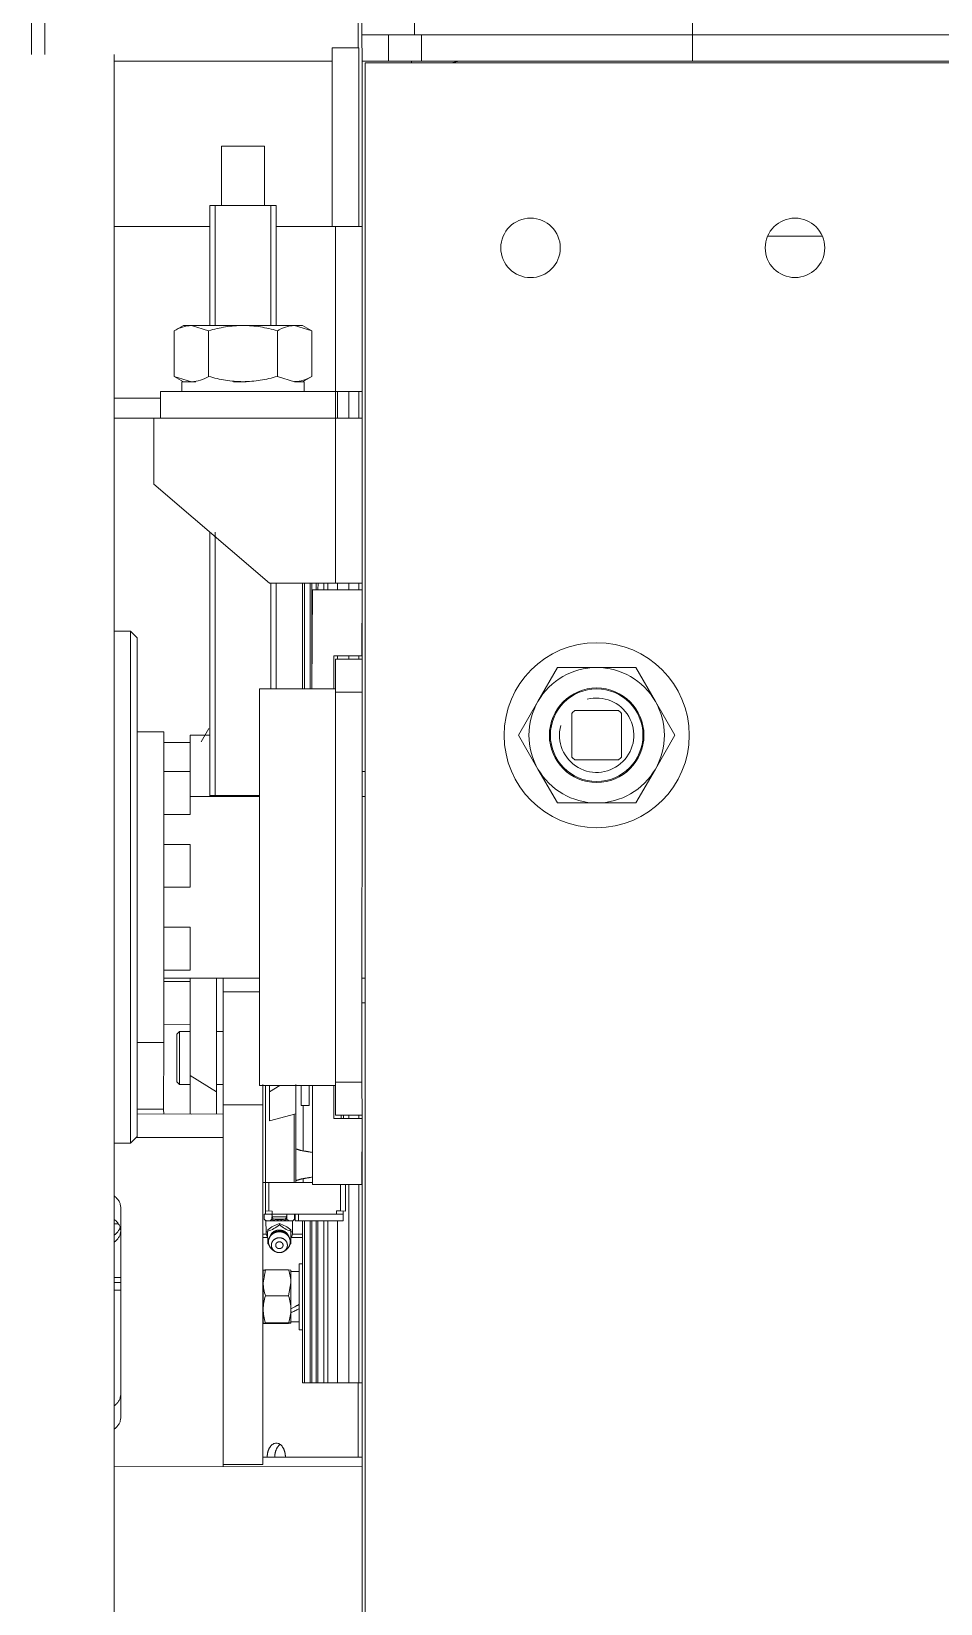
# Model space of a CAD drawing. Header units: millimetres. Extents: x 2179 to 48742, y 3478 to 161002.
# Drawn here: x 34656.5 to 34931.6, y 141661.6 to 142137.4 of the extents above; entities that cross this region are included whole.
import ezdxf

# ---------------------------------------------------------------- set-up
doc = ezdxf.new("R2010")
doc.units = ezdxf.units.MM
doc.layers.add('0-1', color=7, linetype='Continuous', lineweight=9)
doc.layers.add('Šrafy-1', color=7, linetype='Continuous', lineweight=9)
doc.layers.add('2966-1_navrh dispozice stroju-HK_02_dwg-1', color=7, linetype='Continuous', lineweight=9, true_color=0x919191)

# ---------------------------------------------------------------- blocks, each defined once
blk = doc.blocks.new('2966-1_navrh dispozice stroju-HK_02_dwg-876232-1NP _ stroje')
at = {"layer": '0-1'}
for p, q in [((-60177.65, 57787.87), (-60186.2, 57773.65)), ((-60298.89, 57696.82), (-60351.17, 57728.25)), ((-60292.42, 57715.34), (-60285.57, 57711.21)), ((-60290.72, 57702.64), (-60297.58, 57706.77)), ((-60294.84, 57695.79), (-60139.71, 57602.54)), ((-60251.99, 57670.03), (-60256.11, 57663.17)), ((-60086.44, 57661.07), (-60093.25, 57649.73)), ((-60073.89, 57654.56), (-60085.22, 57661.38)), ((-60271.56, 57649.67), (-60240.46, 57630.97)), ((-60080.4, 57642.01), (-60073.58, 57653.35)), ((-60092.95, 57648.52), (-60081.61, 57641.7)), ((-60335.19, 57632.54), (-59903.23, 57372.88)), ((-60280.28, 57635.15), (-60249.18, 57616.46)), ((-60290.63, 57605.75), (-60275.69, 57630.6)), ((-60229.76, 57615.78), (-60231.73, 57612.5)), ((-60159.94, 57613.53), (-60158.22, 57612.5)), ((-60163.26, 57608), (-60161.55, 57606.97)), ((-60161.48, 57610.96), (-60159.77, 57609.93)), ((-60166.55, 57602.53), (-60164.83, 57601.5)), ((-60166.28, 57602.98), (-60164.57, 57601.94)), ((-60165.4, 57604.45), (-60163.68, 57603.42)), ((-60164.77, 57605.49), (-60163.06, 57604.46)), ((-60141.08, 57602.2), (-60140.23, 57601.68)), ((-60242.34, 57597.97), (-60239.52, 57599.53)), ((-60168.7, 57598.96), (-60141.27, 57582.47)), ((-60168.38, 57599.48), (-60140.96, 57582.99)), ((-60167.5, 57600.94), (-60140.08, 57584.46)), ((-60142.63, 57599.62), (-60141.77, 57599.11)), ((-60144.41, 57596.67), (-60143.55, 57596.15)), ((-60246.06, 57578.96), (-60238.85, 57590.96)), ((-60173.61, 57590.79), (-60146.18, 57574.3)), ((-60145.39, 57575.62), (-60172.82, 57592.1)), ((-60136.12, 57591.04), (-60136.38, 57590.62)), ((-60034.13, 57529.74), (-60135.26, 57590.53)), ((-60240.92, 57575.87), (-60234.73, 57586.15)), ((-60195.56, 57584.22), (-60127.29, 57543.19)), ((-60110.57, 57585.02), (-60110.05, 57585.88)), ((-60143.4, 57547.96), (-60145.61, 57551.96)), ((-60050.57, 57548.96), (-60050.06, 57549.81)), ((-60137.39, 57540.47), (-60141.51, 57533.61)), ((-60128.08, 57541.88), (-60127.69, 57541.97)), ((-60033.53, 57528.79), (-60033.27, 57529.22)), ((-60024.7, 57526.01), (-60023.84, 57525.49)), ((-60024.32, 57526.64), (-60023.46, 57526.13)), ((-60023.49, 57528.01), (-60022.64, 57527.5)), ((-60021.95, 57530.58), (-60021.09, 57530.07)), ((-60078.64, 57516.82), (-60075.03, 57514.65)), ((-60033.06, 57517.69), (-60021.33, 57510.63)), ((-60005.5, 57517.19), (-59954.07, 57486.28)), ((-60003.95, 57519.76), (-59952.53, 57488.85)), ((-60041.94, 57514.8), (-60041.89, 57511.07)), ((-60032.25, 57514.02), (-60014.51, 57503.36)), ((-59999.93, 57510.93), (-60006.78, 57515.05)), ((-60082.93, 57507.74), (-60083.79, 57508.25)), ((-60064.74, 57508.47), (-60065.77, 57506.76)), ((-60022.95, 57509.02), (-60022.92, 57509.08)), ((-59997.85, 57508.57), (-59955.85, 57483.32)), ((-60014.77, 57504.19), (-60014.81, 57504.12)), ((-60013.11, 57505.69), (-60014.25, 57503.79)), ((-60001.13, 57503.1), (-59959.14, 57477.86)), ((-59999.35, 57506.06), (-59957.36, 57480.81)), ((-60069.89, 57499.9), (-60071.54, 57497.16)), ((-60052.06, 57498.51), (-60051.03, 57500.23)), ((-60005.6, 57499.54), (-60003.89, 57498.51)), ((-60001.82, 57501.96), (-59959.82, 57476.72)), ((-60001.43, 57494.84), (-59999.85, 57497.47)), ((-60037.32, 57491.98), (-60043.38, 57495.63)), ((-60008.15, 57492.42), (-60006.51, 57495.16)), ((-60007.94, 57492.65), (-60007.94, 57492.64)), ((-60007.35, 57493.45), (-60007.43, 57493.5)), ((-60007.12, 57494.02), (-60007.04, 57493.97)), ((-60006.6, 57494.87), (-60006.6, 57494.87)), ((-60006.21, 57493.12), (-60005.84, 57492.9)), ((-59999, 57496.95), (-60000.74, 57494.05)), ((-60053.91, 57480.95), (-60071.2, 57491.35)), ((-60006.04, 57487.18), (-60005.49, 57488.09)), ((-59998.29, 57490.04), (-59998.33, 57490.67)), ((-59990.64, 57490.76), (-59991.92, 57488.62)), ((-59933.34, 57477.09), (-59952.63, 57488.68)), ((-60004.47, 57487.85), (-60005.18, 57486.67)), ((-60000.35, 57487.31), (-59999.78, 57487.57)), ((-59994.02, 57480.08), (-59994.07, 57479.99)), ((-59978.9, 57480.79), (-59977.61, 57482.93)), ((-59986.29, 57475.31), (-59986.24, 57475.4)), ((-59985.5, 57474.84), (-59985.45, 57474.93)), ((-59930.26, 57476.64), (-59968.9, 57412.35)), ((-59932.73, 57478.12), (-59948.18, 57452.41)), ((-60035.11, 57454.49), (-59980.56, 57421.7)), ((-60031.89, 57450.22), (-60031.21, 57451.36)), ((-60017.95, 57441.84), (-60016.92, 57443.56)), ((-60016.7, 57441.09), (-60015.67, 57442.8)), ((-60013.62, 57441.57), (-60014.65, 57439.85))]:
    blk.add_line(p, q, dxfattribs=at)
at = {"layer": '0-1', "flags": 128}
for points in [[(-60287.11, 57708.64), (-60285.57, 57711.21), (-60243.32, 57781.49), (-60250.18, 57785.62), (-60177.02, 57907.32), (-60172.9, 57914.18), (-61856.19, 58926.02), (-61860.31, 58919.16), (-61933.47, 58797.46), (-61940.33, 58801.58), (-61867.17, 58923.28), (-61860.31, 58919.16), (-60177.02, 57907.32), (-60170.16, 57903.2)], [(-61976.79, 58725.39), (-61984.99, 58711.75), (-60301.7, 57699.91), (-60293.5, 57713.55), (-60250.18, 57785.62), (-61933.47, 58797.46), (-61976.79, 58725.39), (-60293.5, 57713.55)], [(-60243.32, 57781.49), (-60241.5, 57784.52), (-60172.7, 57898.98)], [(-60301.7, 57699.91), (-60294.84, 57695.79), (-60287.11, 57708.64), (-60286.68, 57708.39)], [(-60252.5, 57669.17), (-60298.78, 57696.99), (-60302.91, 57690.13), (-60299.48, 57688.07)], [(-60333.48, 57631.51), (-60299.48, 57688.07), (-60256.62, 57662.31)], [(-60265.38, 57647.74), (-60256.11, 57663.17), (-60213.25, 57637.41), (-60212.97, 57637.88)], [(-60272.57, 57647.98), (-60288, 57657.25), (-60294.7, 57646.11), (-60279.27, 57636.84)], [(-60239.67, 57632.29), (-60270.77, 57650.98), (-60281.07, 57633.84), (-60249.97, 57615.15)], [(-60252.85, 57610.36), (-60244.82, 57623.72), (-60236.79, 57637.08), (-60235.55, 57639.14), (-60232.74, 57640.7)], [(-60233.7, 57587.86), (-60240.56, 57591.99), (-60213.25, 57637.41), (-60206.4, 57633.29), (-60202.28, 57640.15)], [(-60220.98, 57630.39), (-60220.92, 57633.6), (-60232.74, 57640.7), (-60236.79, 57637.08)], [(-60211.19, 57640.84), (-60212.97, 57637.88), (-60206.11, 57633.76)], [(-60209.65, 57643.41), (-60211.19, 57640.84), (-60204.34, 57636.72)], [(-60209.13, 57644.27), (-60209.65, 57643.41), (-60202.79, 57639.29)], [(-60218.15, 57629.27), (-60220.72, 57630.81), (-60222.22, 57628.32), (-60226.28, 57624.69), (-60238.09, 57631.8)], [(-60159.42, 57614.39), (-60163.54, 57607.53), (-60206.4, 57633.29), (-60234.73, 57586.15), (-60217.59, 57575.85), (-60173.85, 57590.39), (-60163.54, 57607.53)], [(-60346.01, 57614.54), (-60365.73, 57626.39), (-60367.79, 57622.96), (-60348.07, 57611.11)], [(-60238.28, 57601.6), (-60242.34, 57597.97), (-60254.15, 57605.07), (-60254.1, 57608.29), (-60252.85, 57610.36), (-60248.8, 57613.98), (-60236.98, 57606.88)], [(-60167.23, 57601.39), (-60139.81, 57584.91), (-60165.44, 57600.5), (-60157.71, 57613.36), (-60140.57, 57603.05), (-60144.95, 57595.77), (-60136.38, 57590.62), (-60139.72, 57585.04), (-60147.97, 57571.33)], [(-60237.59, 57602.75), (-60239.78, 57599.1), (-60237.21, 57597.56)], [(-60131.14, 57597.39), (-60135.26, 57590.53), (-60143.83, 57595.68), (-60139.71, 57602.54), (-60131.14, 57597.39), (-60030, 57536.59)], [(-60196.35, 57582.91), (-60128.08, 57541.88), (-60120.36, 57554.73)], [(-60147.97, 57571.33), (-60045.12, 57509.51), (-60036.88, 57523.22)], [(-60143.7, 57551.26), (-60146.79, 57546.12), (-60144.86, 57544.96)], [(-60052.79, 57462.78), (-60050.21, 57467.07), (-60183.06, 57546.92), (-60185.63, 57542.64)], [(-60183.06, 57546.92), (-60180.31, 57547.6), (-60050.9, 57469.81), (-60050.21, 57467.07)], [(-60130.37, 57526.92), (-60126.25, 57533.77), (-60137.39, 57540.47), (-60144.86, 57544.96), (-60148.98, 57538.1)], [(-60075.32, 57484.49), (-60071.2, 57491.35), (-60151.77, 57539.78), (-60155.89, 57532.92)], [(-59828.15, 57432.76), (-58872.94, 56858.57), (-58875.62, 56854.11), (-58878.61, 56849.15), (-58880.67, 56845.72), (-60021.43, 57531.44), (-60025.56, 57524.58), (-60034.13, 57529.74), (-60030, 57536.59), (-60021.43, 57531.44)], [(-60122.6, 57522.25), (-60118.48, 57529.1), (-60107.34, 57522.4), (-60111.46, 57515.55)], [(-60069.36, 57524.08), (-60075.03, 57514.65), (-60045.77, 57497.06)], [(-60037.39, 57522.36), (-60032.15, 57519.21), (-60033.39, 57517.16), (-60038.63, 57520.31)], [(-60039.7, 57519.08), (-60032.1, 57514.52), (-60014.25, 57503.79), (-60014.51, 57503.36), (-60018.98, 57495.93), (-60019.41, 57495.22)], [(-60101.09, 57509.32), (-60096.97, 57516.17), (-60085.83, 57509.48), (-60089.95, 57502.62)], [(-60079.67, 57515.11), (-60050.13, 57497.35), (-60044.41, 57493.91)], [(-60043.57, 57512.08), (-60041.89, 57511.07), (-60034.39, 57506.56), (-60032.1, 57514.52)], [(-59998.66, 57511.1), (-59999.69, 57509.39), (-60000.55, 57509.9), (-59999.93, 57510.93), (-59999.15, 57512.21), (-60006.01, 57516.34)], [(-60087.05, 57500.88), (-60082.93, 57507.74), (-60071.79, 57501.04), (-60075.91, 57494.18)], [(-60039.58, 57507.35), (-60045.77, 57497.06), (-60043.38, 57495.63), (-60056.77, 57473.34)], [(-60044.85, 57510.51), (-60039.58, 57507.35), (-59946.29, 57451.27), (-59952.47, 57440.98)], [(-60044.18, 57511.08), (-60018.99, 57495.9), (-60011.62, 57491.47), (-60010.77, 57490.96)], [(-60014.15, 57506.32), (-60013.11, 57505.69), (-60011.68, 57508.07)], [(-59999.69, 57509.39), (-60009.73, 57492.67), (-60008.5, 57491.81)], [(-59999.52, 57511.61), (-59998.66, 57511.1), (-59996.94, 57510.07), (-60003.89, 57498.51), (-60004.41, 57497.66), (-60006.12, 57498.69)], [(-60000.87, 57503.54), (-59958.87, 57478.3), (-59957.98, 57479.77)], [(-59999.98, 57505.02), (-59957.98, 57479.77), (-59957.36, 57480.81), (-59955.85, 57483.32), (-59954.07, 57486.28), (-59952.53, 57488.85), (-59952.01, 57489.71)], [(-60050.13, 57497.35), (-60058.49, 57493.04), (-60071.79, 57501.04)], [(-60006.22, 57498.52), (-60004.94, 57497.74), (-60004.76, 57497.06), (-60004.85, 57496.92), (-60005.1, 57496.5), (-60005.36, 57496.07), (-60006.38, 57494.37), (-60006.89, 57493.53), (-60007.4, 57492.68), (-60008.42, 57490.98), (-60008.67, 57490.56), (-60008.93, 57490.14), (-60009.01, 57490)], [(-60003.28, 57499.53), (-59961.28, 57474.28), (-59960.97, 57474.8)], [(-60002.97, 57500.05), (-59960.97, 57474.8), (-59960.09, 57476.26)], [(-60002.09, 57501.51), (-59960.09, 57476.26), (-59959.82, 57476.72), (-59959.14, 57477.86), (-59958.87, 57478.3)], [(-60057.83, 57488.91), (-60071.54, 57497.16), (-60071.27, 57496.06), (-60058.93, 57488.64), (-60057.83, 57488.91), (-60056.18, 57491.66)], [(-60058.49, 57493.04), (-60048.59, 57487.09), (-60048.39, 57487.29)], [(-60018.48, 57496.76), (-60011.11, 57492.33), (-60011.62, 57491.47)], [(-60011.11, 57492.33), (-60010.59, 57493.19), (-60009.73, 57492.67), (-60010.77, 57490.96), (-60010.98, 57490.6), (-60009.69, 57489.83), (-60009.01, 57490), (-60006.12, 57488.4), (-60005.89, 57488.78), (-60002.82, 57487)], [(-60009.76, 57492.63), (-60009.06, 57492.29), (-60006.81, 57496.02), (-60007.44, 57496.49), (-60006.13, 57495.76)], [(-60002.22, 57494.89), (-60002, 57495.26), (-60004.83, 57496.96)], [(-59999.28, 57493.04), (-59999.22, 57493), (-60002.43, 57494.93), (-60002.8, 57495.15)], [(-59975.04, 57482.55), (-59975.55, 57481.69), (-59992.69, 57492), (-59992.18, 57492.85)], [(-60050.82, 57469.51), (-60037.32, 57491.98), (-59951.9, 57440.64)], [(-60005.93, 57488.87), (-60006.03, 57488.93), (-60006.4, 57489.15)], [(-59993.33, 57479.66), (-59996.33, 57482.3), (-59992.74, 57488.27), (-59992.27, 57488.82), (-59989, 57486.86), (-59985.99, 57484.22), (-59989.58, 57478.24)], [(-59989, 57486.86), (-59982.14, 57482.74), (-59978.56, 57480.58), (-59978.82, 57479.9), (-59982.41, 57473.93)], [(-60052.65, 57480.2), (-60053.91, 57480.95), (-60058.03, 57474.1)], [(-59996.59, 57481.62), (-59993.29, 57479.52), (-59993.23, 57479.6), (-59986.47, 57475.54), (-59982.88, 57473.38), (-59982.62, 57474.06), (-59979.03, 57480.03)]]:
    blk.add_lwpolyline(points, dxfattribs=at)
for points in [[(-59835.36, 57420.76), (-59742.63, 57575.03), (-60201.16, 57850.66), (-60293.9, 57696.39)], [(-60100.99, 57662.1), (-60094.89, 57672.25), (-60083.06, 57672.04), (-60071.22, 57671.83), (-60065.49, 57661.48), (-60059.75, 57651.12), (-60065.85, 57640.98), (-60071.95, 57630.83), (-60083.78, 57631.04), (-60095.61, 57631.25), (-60101.35, 57641.6), (-60107.09, 57651.96)], [(-60003.44, 57520.62), (-60020.58, 57530.93), (-60024.96, 57523.64), (-60033.53, 57528.79), (-60036.88, 57523.22), (-60011.16, 57507.77)]]:
    blk.add_lwpolyline(points, close=True, dxfattribs=at)
at = {"layer": '0-1'}
for centre, radius in [((-60178.93, 57778.96), 9), ((-60220.14, 57710.39), 9), ((-60083.42, 57651.54), 28), ((-60083.42, 57651.54), 14.3), ((-60083.42, 57651.54), 14)]:
    blk.add_circle(centre, radius, dxfattribs=at)
for centre, radius, start, end in [((-60265.27, 57714.09), 15.92, 148.9896, 163.3874), ((-60083.42, 57651.54), 20.5, 88.9896, 148.9896), ((-60083.42, 57651.54), 20.5, 28.9896, 88.9896), ((-60083.42, 57651.54), 20.5, 148.9896, 208.9896), ((-60083.42, 57651.54), 11.25, 223.9896, 163.9896), ((-60083.42, 57651.54), 10, 100.3993, 107.58), ((-60083.42, 57651.54), 20.5, 328.9896, 28.9896), ((-60083.42, 57651.54), 10, 10.3993, 17.58), ((-60083.42, 57651.54), 10, 190.3993, 197.58), ((-60083.42, 57651.54), 20.5, 208.9896, 268.9896), ((-60083.42, 57651.54), 20.5, 268.9896, 328.9896), ((-60083.42, 57651.54), 10, 280.3993, 287.58), ((-60227.94, 57632.1), 10.15, 150.6442, 181.7193), ((-60231.07, 57633.3), 10.15, 330.6442, 1.7193), ((-60244, 57605.38), 10.15, 150.6442, 181.7193), ((-60247.13, 57606.58), 10.15, 330.6442, 1.7193), ((-60007.34, 57497.07), 2.49, 356.456, 15.5892), ((-60012.29, 57496.77), 6, 313.5469, 316.4763), ((-60012.29, 57496.77), 5.99, 316.4604, 321.7998), ((-60012.29, 57496.77), 5.86, 326.0539, 331.9254), ((-60007.28, 57495.38), 0.8, 344.4323, 53.9896), ((-60012.29, 57496.77), 5.99, 336.1794, 341.5189), ((-60012.29, 57496.77), 6, 341.503, 344.4324), ((-59995.24, 57490.59), 11.25, 166.9899, 187.3105), ((-59998.83, 57484.62), 11.25, 110.6688, 130.9893), ((-60006.66, 57498.2), 2.49, 282.3901, 301.5233), ((-60015.35, 57491.38), 9.63, 345.2564, 9.0441), ((-60008.96, 57502.01), 9.63, 288.9352, 312.7229), ((-60001.45, 57490.26), 3.3, 58.9896, 238.9896), ((-60004.06, 57491.83), 4, 31.934, 58.9896), ((-60008.73, 57491.49), 9.63, 6.3484, 9.0442), ((-60010.23, 57492.26), 2.49, 282.3901, 301.5233), ((-60008.7, 57493), 0.8, 243.9896, 313.5469), ((-60010.9, 57491.14), 2.49, 356.456, 15.5892), ((-60004.06, 57491.83), 4, 238.9896, 266.6181), ((-59995.04, 57476.53), 11.97, 59.6587, 78.9002), ((-60005.95, 57496.11), 9.63, 288.9351, 291.33), ((-59988.64, 57471.6), 12.9, 59.7681, 78.168), ((-59987.28, 57489.99), 11.97, 239.6587, 258.9002), ((-59988.93, 57471.78), 12.89, 39.8043, 58.2182), ((-59979.68, 57486.5), 12.9, 219.8113, 238.2112), ((-59979.98, 57486.67), 12.89, 239.7611, 258.175)]:
    blk.add_arc(centre, radius, start, end, dxfattribs=at)
for points, knots in [([(-60238.09, 57631.8), (-60239.38, 57630.6), (-60241.84, 57628.08), (-60243.92, 57625.22), (-60244.82, 57623.72)], [0, 0, 0, 0, 0.501119, 1, 1, 1, 1]), ([(-60244.82, 57623.72), (-60245.73, 57622.21), (-60247.28, 57619.03), (-60248.35, 57615.68), (-60248.8, 57613.98)], [0, 0, 0, 0, 0.501539, 1, 1, 1, 1]), ([(-60230.25, 57614.96), (-60229.35, 57616.46), (-60227.8, 57619.63), (-60226.73, 57622.99), (-60226.28, 57624.69)], [0, 0, 0, 0, 0.498881, 1, 1, 1, 1]), ([(-60236.98, 57606.88), (-60235.7, 57608.07), (-60233.24, 57610.59), (-60231.16, 57613.45), (-60230.25, 57614.96)], [0, 0, 0, 0, 0.498461, 1, 1, 1, 1]), ([(-60019.47, 57512.76), (-60019.61, 57512.62), (-60019.8, 57512.41), (-60020.06, 57512.13), (-60020.24, 57511.92), (-60020.41, 57511.72), (-60020.58, 57511.53), (-60020.74, 57511.34), (-60020.89, 57511.16), (-60021.09, 57510.92), (-60021.23, 57510.75), (-60021.33, 57510.63)], [0, 0, 0, 0, 0.207038, 0.306464, 0.402872, 0.49632, 0.586879, 0.674625, 0.759643, 0.84202, 1, 1, 1, 1]), ([(-60021.33, 57510.63), (-60021.44, 57510.49), (-60021.63, 57510.29), (-60021.88, 57510.03), (-60022.06, 57509.86), (-60022.24, 57509.71), (-60022.4, 57509.57), (-60022.54, 57509.44), (-60022.67, 57509.33), (-60022.8, 57509.22), (-60022.88, 57509.14), (-60022.92, 57509.08)], [0, 0, 0, 0, 0.251791, 0.370523, 0.482879, 0.58767, 0.683705, 0.770053, 0.845405, 0.908554, 1, 1, 1, 1]), ([(-60014.15, 57506.32), (-60014.09, 57506.46), (-60014, 57506.66), (-60013.89, 57506.95), (-60013.8, 57507.17), (-60013.71, 57507.4), (-60013.61, 57507.64), (-60013.52, 57507.89), (-60013.43, 57508.14), (-60013.3, 57508.5), (-60013.2, 57508.77), (-60013.14, 57508.95)], [0, 0, 0, 0, 0.15798, 0.240357, 0.325375, 0.413121, 0.50368, 0.597128, 0.693536, 0.792962, 1, 1, 1, 1]), ([(-60014.15, 57506.32), (-60014.22, 57506.15), (-60014.31, 57505.89), (-60014.42, 57505.55), (-60014.48, 57505.3), (-60014.54, 57505.08), (-60014.58, 57504.87), (-60014.63, 57504.68), (-60014.66, 57504.52), (-60014.71, 57504.36), (-60014.74, 57504.25), (-60014.77, 57504.19)], [0, 0, 0, 0, 0.251791, 0.370523, 0.482879, 0.58767, 0.683705, 0.770053, 0.845405, 0.908554, 1, 1, 1, 1]), ([(-60007.4, 57492.68), (-60007.56, 57492.51), (-60007.92, 57492.2), (-60008.3, 57491.93), (-60008.5, 57491.81)], [0, 0, 0, 0, 0.495389, 1, 1, 1, 1]), ([(-60007.35, 57493.45), (-60007.34, 57493.45), (-60007.34, 57493.45), (-60007.34, 57493.44), (-60007.34, 57493.44), (-60007.34, 57493.43), (-60007.34, 57493.43), (-60007.35, 57493.42), (-60007.35, 57493.41), (-60007.35, 57493.4), (-60007.36, 57493.39), (-60007.37, 57493.38), (-60007.37, 57493.37), (-60007.38, 57493.35), (-60007.39, 57493.34), (-60007.39, 57493.33), (-60007.4, 57493.31), (-60007.41, 57493.3), (-60007.42, 57493.28), (-60007.43, 57493.27), (-60007.44, 57493.25), (-60007.46, 57493.23), (-60007.47, 57493.21), (-60007.48, 57493.2), (-60007.49, 57493.18), (-60007.51, 57493.16), (-60007.52, 57493.14), (-60007.53, 57493.12), (-60007.55, 57493.1), (-60007.57, 57493.08), (-60007.58, 57493.07)], [0, 0, 0, 0, 0.014291, 0.023294, 0.034232, 0.047337, 0.062711, 0.080394, 0.100389, 0.12268, 0.14724, 0.174036, 0.20303, 0.234179, 0.267439, 0.302753, 0.340029, 0.379153, 0.419998, 0.462445, 0.506371, 0.551655, 0.598173, 0.645805, 0.694425, 0.743913, 0.794144, 0.844996, 0.896345, 1, 1, 1, 1]), ([(-60006.8, 57494.35), (-60006.81, 57494.34), (-60006.82, 57494.32), (-60006.84, 57494.29), (-60006.85, 57494.26), (-60006.86, 57494.24), (-60006.87, 57494.22), (-60006.88, 57494.2), (-60006.89, 57494.18), (-60006.9, 57494.16), (-60006.91, 57494.14), (-60006.92, 57494.13), (-60006.93, 57494.11), (-60006.93, 57494.09), (-60006.94, 57494.08), (-60006.95, 57494.06), (-60006.96, 57494.05), (-60006.97, 57494.04), (-60006.98, 57494.02), (-60006.98, 57494.01), (-60006.99, 57494), (-60007, 57493.99), (-60007.01, 57493.99), (-60007.01, 57493.98), (-60007.02, 57493.98), (-60007.02, 57493.97), (-60007.03, 57493.97), (-60007.03, 57493.97), (-60007.03, 57493.97), (-60007.04, 57493.97)], [0, 0, 0, 0, 0.107159, 0.160202, 0.212691, 0.264493, 0.315474, 0.365499, 0.414434, 0.462147, 0.508502, 0.553369, 0.596613, 0.638102, 0.677704, 0.715279, 0.750711, 0.783914, 0.814835, 0.843423, 0.869635, 0.89343, 0.914773, 0.933644, 0.950039, 0.96399, 0.975597, 0.985097, 1, 1, 1, 1]), ([(-60006.38, 57494.37), (-60006.31, 57494.6), (-60006.2, 57495.06), (-60006.14, 57495.53), (-60006.13, 57495.76)], [0, 0, 0, 0, 0.495389, 1, 1, 1, 1]), ([(-60001.44, 57493.54), (-60001.56, 57493.56), (-60001.74, 57493.59), (-60001.99, 57493.59), (-60002.19, 57493.58), (-60002.4, 57493.56), (-60002.59, 57493.52), (-60002.79, 57493.47), (-60002.98, 57493.4), (-60003.16, 57493.32), (-60003.34, 57493.23), (-60003.5, 57493.13), (-60003.67, 57493.02), (-60003.82, 57492.9), (-60003.96, 57492.77), (-60004.1, 57492.63), (-60004.23, 57492.49), (-60004.35, 57492.34), (-60004.46, 57492.18), (-60004.56, 57492.01), (-60004.64, 57491.84), (-60004.72, 57491.67), (-60004.79, 57491.49), (-60004.85, 57491.3), (-60004.89, 57491.11), (-60004.93, 57490.92), (-60004.95, 57490.73), (-60004.96, 57490.53), (-60004.96, 57490.33), (-60004.94, 57490.13), (-60004.91, 57489.94), (-60004.87, 57489.74), (-60004.81, 57489.55), (-60004.74, 57489.36), (-60004.61, 57489.1), (-60004.5, 57488.92), (-60004.41, 57488.8)], [0, 0, 0, 0, 0.048879, 0.077665, 0.106332, 0.134868, 0.163264, 0.191516, 0.219619, 0.247575, 0.275385, 0.303057, 0.330599, 0.358022, 0.385342, 0.412573, 0.439734, 0.466843, 0.493922, 0.520989, 0.548068, 0.575177, 0.602338, 0.629569, 0.656889, 0.684312, 0.711854, 0.739526, 0.767336, 0.795292, 0.823395, 0.851647, 0.880043, 0.908579, 0.937246, 1, 1, 1, 1]), ([(-59998.33, 57490.67), (-59998.34, 57490.81), (-59998.37, 57491.02), (-59998.43, 57491.3), (-59998.49, 57491.52), (-59998.57, 57491.73), (-59998.67, 57491.93), (-59998.78, 57492.13), (-59998.91, 57492.32), (-59999.05, 57492.5), (-59999.21, 57492.67), (-59999.38, 57492.82), (-59999.56, 57492.96), (-59999.75, 57493.09), (-59999.95, 57493.2), (-60000.16, 57493.3), (-60000.38, 57493.37), (-60000.6, 57493.43), (-60000.83, 57493.47), (-60001.05, 57493.49), (-60001.28, 57493.5), (-60001.51, 57493.49), (-60001.73, 57493.46), (-60001.95, 57493.42), (-60002.17, 57493.36), (-60002.38, 57493.29), (-60002.58, 57493.2), (-60002.77, 57493.1), (-60002.96, 57492.99), (-60003.14, 57492.86), (-60003.31, 57492.73), (-60003.47, 57492.59), (-60003.62, 57492.43), (-60003.77, 57492.27), (-60003.9, 57492.1), (-60004.02, 57491.93), (-60004.13, 57491.74), (-60004.23, 57491.56), (-60004.32, 57491.36), (-60004.39, 57491.16), (-60004.45, 57490.95), (-60004.51, 57490.74), (-60004.54, 57490.53), (-60004.57, 57490.31), (-60004.58, 57490.1), (-60004.57, 57489.88), (-60004.56, 57489.66), (-60004.52, 57489.44), (-60004.47, 57489.22), (-60004.41, 57489), (-60004.33, 57488.79), (-60004.23, 57488.59), (-60004.12, 57488.39), (-60003.99, 57488.2), (-60003.85, 57488.02), (-60003.7, 57487.85), (-60003.47, 57487.65), (-60003.28, 57487.51), (-60003.15, 57487.43)], [0, 0, 0, 0, 0.031934, 0.049212, 0.066579, 0.084031, 0.101562, 0.119167, 0.136837, 0.154562, 0.172333, 0.190139, 0.207968, 0.225809, 0.24365, 0.261479, 0.279284, 0.297055, 0.314781, 0.33245, 0.350055, 0.367587, 0.385039, 0.402406, 0.419684, 0.436871, 0.453968, 0.470976, 0.487899, 0.504743, 0.521515, 0.538223, 0.554877, 0.571487, 0.588067, 0.604627, 0.621181, 0.637742, 0.654321, 0.670932, 0.687586, 0.704294, 0.721066, 0.737909, 0.754833, 0.771841, 0.788938, 0.806125, 0.823403, 0.84077, 0.858222, 0.875754, 0.893358, 0.911028, 0.928754, 0.946525, 0.96433, 1, 1, 1, 1]), ([(-59999.34, 57491.82), (-59999.39, 57491.85), (-59999.48, 57491.9), (-59999.64, 57491.97), (-59999.8, 57492.03), (-59999.96, 57492.07), (-60000.13, 57492.1), (-60000.29, 57492.12), (-60000.46, 57492.12), (-60000.63, 57492.11), (-60000.79, 57492.09), (-60000.95, 57492.06), (-60001.11, 57492.02), (-60001.26, 57491.96), (-60001.41, 57491.9), (-60001.56, 57491.82), (-60001.7, 57491.74), (-60001.83, 57491.65), (-60001.95, 57491.55), (-60002.07, 57491.45), (-60002.18, 57491.34), (-60002.29, 57491.22), (-60002.38, 57491.09), (-60002.47, 57490.96), (-60002.55, 57490.83), (-60002.63, 57490.69), (-60002.69, 57490.55), (-60002.75, 57490.4), (-60002.79, 57490.25), (-60002.83, 57490.09), (-60002.86, 57489.94), (-60002.87, 57489.78), (-60002.88, 57489.62), (-60002.88, 57489.46), (-60002.87, 57489.3), (-60002.84, 57489.14), (-60002.81, 57488.98), (-60002.76, 57488.82), (-60002.7, 57488.66), (-60002.63, 57488.51), (-60002.55, 57488.37), (-60002.45, 57488.23), (-60002.35, 57488.1), (-60002.23, 57487.97), (-60002.11, 57487.86), (-60001.98, 57487.75), (-60001.88, 57487.69), (-60001.83, 57487.66)], [0.5, 0.5, 0.5, 0.5, 0.5115222, 0.5230368, 0.5345363, 0.5460134, 0.5574612, 0.5688729, 0.5802428, 0.5915654, 0.6028365, 0.6140525, 0.6252112, 0.6363114, 0.6473532, 0.6583376, 0.6692673, 0.6801457, 0.6909774, 0.7017679, 0.7125236, 0.7232514, 0.7339591, 0.7446544, 0.7553456, 0.7660409, 0.7767486, 0.7874764, 0.7982321, 0.8090226, 0.8198543, 0.8307327, 0.8416624, 0.8526468, 0.8636886, 0.8747888, 0.8859475, 0.8971635, 0.9084346, 0.9197572, 0.9311271, 0.9425388, 0.9539866, 0.9654637, 0.9769632, 0.9884778, 1, 1, 1, 1]), ([(-60001.83, 57487.66), (-60001.79, 57487.63), (-60001.69, 57487.58), (-60001.53, 57487.51), (-60001.37, 57487.45), (-60001.21, 57487.41), (-60001.04, 57487.38), (-60000.88, 57487.36), (-60000.71, 57487.36), (-60000.55, 57487.37), (-60000.38, 57487.39), (-60000.22, 57487.42), (-60000.06, 57487.46), (-59999.91, 57487.52), (-59999.76, 57487.58), (-59999.61, 57487.65), (-59999.48, 57487.74), (-59999.34, 57487.83), (-59999.22, 57487.92), (-59999.1, 57488.03), (-59998.99, 57488.14), (-59998.89, 57488.26), (-59998.79, 57488.38), (-59998.7, 57488.51), (-59998.62, 57488.65), (-59998.55, 57488.79), (-59998.48, 57488.93), (-59998.43, 57489.08), (-59998.38, 57489.23), (-59998.34, 57489.38), (-59998.31, 57489.54), (-59998.3, 57489.7), (-59998.29, 57489.86), (-59998.29, 57490.02), (-59998.3, 57490.18), (-59998.33, 57490.34), (-59998.37, 57490.5), (-59998.41, 57490.66), (-59998.47, 57490.82), (-59998.54, 57490.97), (-59998.62, 57491.11), (-59998.72, 57491.25), (-59998.82, 57491.38), (-59998.94, 57491.51), (-59999.06, 57491.62), (-59999.19, 57491.73), (-59999.29, 57491.79), (-59999.34, 57491.82)], [0, 0, 0, 0, 0.0115222, 0.0230368, 0.0345363, 0.0460134, 0.0574612, 0.0688729, 0.0802428, 0.0915654, 0.1028365, 0.1140525, 0.1252112, 0.1363114, 0.1473532, 0.1583376, 0.1692673, 0.1801457, 0.1909774, 0.2017679, 0.2125236, 0.2232514, 0.2339591, 0.2446544, 0.2553456, 0.2660409, 0.2767486, 0.2874764, 0.2982321, 0.3090226, 0.3198543, 0.3307327, 0.3416624, 0.3526468, 0.3636886, 0.3747888, 0.3859475, 0.3971635, 0.4084346, 0.4197572, 0.4311271, 0.4425388, 0.4539866, 0.4654637, 0.4769632, 0.4884778, 0.5, 0.5, 0.5, 0.5]), ([(-59999.95, 57490.65), (-59999.97, 57490.67), (-60000.01, 57490.7), (-60000.08, 57490.74), (-60000.15, 57490.77), (-60000.22, 57490.79), (-60000.3, 57490.81), (-60000.37, 57490.83), (-60000.45, 57490.83), (-60000.53, 57490.84), (-60000.6, 57490.83), (-60000.68, 57490.82), (-60000.75, 57490.81), (-60000.83, 57490.79), (-60000.9, 57490.76), (-60000.97, 57490.73), (-60001.03, 57490.7), (-60001.1, 57490.66), (-60001.16, 57490.62), (-60001.22, 57490.58), (-60001.27, 57490.53), (-60001.32, 57490.48), (-60001.37, 57490.42), (-60001.41, 57490.36), (-60001.45, 57490.3), (-60001.49, 57490.24), (-60001.53, 57490.18), (-60001.56, 57490.11), (-60001.58, 57490.04), (-60001.6, 57489.97), (-60001.62, 57489.9), (-60001.63, 57489.83), (-60001.64, 57489.76), (-60001.64, 57489.68), (-60001.64, 57489.61), (-60001.64, 57489.54), (-60001.63, 57489.46), (-60001.61, 57489.39), (-60001.59, 57489.31), (-60001.56, 57489.24), (-60001.53, 57489.17), (-60001.49, 57489.11), (-60001.45, 57489.04), (-60001.4, 57488.98), (-60001.35, 57488.92), (-60001.29, 57488.87), (-60001.23, 57488.82), (-60001.18, 57488.8), (-60001.16, 57488.78)], [0.4884778, 0.4884778, 0.4884778, 0.4884778, 0.5, 0.5115222, 0.5230368, 0.5345363, 0.5460134, 0.5574612, 0.5688729, 0.5802428, 0.5915654, 0.6028365, 0.6140525, 0.6252112, 0.6363114, 0.6473532, 0.6583376, 0.6692673, 0.6801457, 0.6909774, 0.7017679, 0.7125236, 0.7232514, 0.7339591, 0.7446544, 0.7553456, 0.7660409, 0.7767486, 0.7874764, 0.7982321, 0.8090226, 0.8198543, 0.8307327, 0.8416624, 0.8526468, 0.8636886, 0.8747888, 0.8859475, 0.8971635, 0.9084346, 0.9197572, 0.9311271, 0.9425388, 0.9539866, 0.9654637, 0.9769632, 0.9884778, 1, 1, 1, 1]), ([(-60001.16, 57488.78), (-60001.14, 57488.77), (-60001.09, 57488.74), (-60001.02, 57488.71), (-60000.95, 57488.69), (-60000.87, 57488.67), (-60000.8, 57488.65), (-60000.72, 57488.64), (-60000.64, 57488.64), (-60000.57, 57488.65), (-60000.49, 57488.66), (-60000.42, 57488.67), (-60000.34, 57488.69), (-60000.27, 57488.72), (-60000.2, 57488.74), (-60000.14, 57488.78), (-60000.07, 57488.82), (-60000.01, 57488.86), (-59999.96, 57488.9), (-59999.9, 57488.95), (-59999.85, 57489), (-59999.8, 57489.06), (-59999.76, 57489.12), (-59999.72, 57489.17), (-59999.68, 57489.24), (-59999.65, 57489.3), (-59999.62, 57489.37), (-59999.59, 57489.44), (-59999.57, 57489.5), (-59999.55, 57489.58), (-59999.54, 57489.65), (-59999.53, 57489.72), (-59999.53, 57489.8), (-59999.53, 57489.87), (-59999.53, 57489.94), (-59999.55, 57490.02), (-59999.56, 57490.09), (-59999.58, 57490.16), (-59999.61, 57490.24), (-59999.64, 57490.31), (-59999.68, 57490.37), (-59999.72, 57490.44), (-59999.77, 57490.5), (-59999.83, 57490.55), (-59999.88, 57490.61), (-59999.92, 57490.64), (-59999.95, 57490.65)], [0, 0, 0, 0, 0.0115222, 0.0230368, 0.0345363, 0.0460134, 0.0574612, 0.0688729, 0.0802428, 0.0915654, 0.1028365, 0.1140525, 0.1252112, 0.1363114, 0.1473532, 0.1583376, 0.1692673, 0.1801457, 0.1909774, 0.2017679, 0.2125236, 0.2232514, 0.2339591, 0.2446544, 0.2553456, 0.2660409, 0.2767486, 0.2874764, 0.2982321, 0.3090226, 0.3198543, 0.3307327, 0.3416624, 0.3526468, 0.3636886, 0.3747888, 0.3859475, 0.3971635, 0.4084346, 0.4197572, 0.4311271, 0.4425388, 0.4539866, 0.4654637, 0.4769632, 0.4884778, 0.4884778, 0.4884778, 0.4884778]), ([(-60003.15, 57487.43), (-60003.02, 57487.35), (-60002.81, 57487.25), (-60002.52, 57487.15), (-60002.3, 57487.09), (-60002.08, 57487.05), (-60001.85, 57487.03), (-60001.62, 57487.02), (-60001.4, 57487.03), (-60001.17, 57487.06), (-60000.95, 57487.1), (-60000.68, 57487.18), (-60000.48, 57487.25), (-60000.35, 57487.31)], [0, 0, 0, 0, 0.157965, 0.236817, 0.315517, 0.394014, 0.472265, 0.550229, 0.627869, 0.705155, 0.782064, 0.85858, 1, 1, 1, 1]), ([(-59982.33, 57482.85), (-59982.29, 57483.13), (-59982.23, 57483.54), (-59982.17, 57484.11), (-59982.11, 57484.75), (-59982.06, 57485.25), (-59982.04, 57485.59)], [0, 0, 0, 0, 0.307962, 0.449207, 0.629854, 1, 1, 1, 1]), ([(-59982.31, 57482.84), (-59982.27, 57483.41), (-59982.21, 57484.35), (-59982.18, 57485.3), (-59982.16, 57485.67)], [0, 0, 0, 0, 0.606618, 1, 1, 1, 1]), ([(-59981.28, 57482.22), (-59981.23, 57482.63), (-59981.13, 57483.55), (-59981.06, 57484.47), (-59981.02, 57484.98)], [0, 0, 0, 0, 0.451202, 1, 1, 1, 1]), ([(-59996.59, 57481.62), (-59996.6, 57481.62), (-59996.6, 57481.63), (-59996.6, 57481.64), (-59996.6, 57481.65), (-59996.6, 57481.66), (-59996.59, 57481.68), (-59996.59, 57481.69), (-59996.59, 57481.71), (-59996.58, 57481.73), (-59996.57, 57481.76), (-59996.56, 57481.78), (-59996.55, 57481.81), (-59996.54, 57481.84), (-59996.53, 57481.87), (-59996.52, 57481.9), (-59996.5, 57481.93), (-59996.49, 57481.97), (-59996.47, 57482), (-59996.45, 57482.04), (-59996.43, 57482.08), (-59996.42, 57482.12), (-59996.4, 57482.16), (-59996.37, 57482.22), (-59996.35, 57482.27), (-59996.33, 57482.3)], [0, 0, 0, 0, 0.016736, 0.028038, 0.042103, 0.059152, 0.079282, 0.102526, 0.128876, 0.158302, 0.190761, 0.226207, 0.264587, 0.305842, 0.34991, 0.396722, 0.446211, 0.498309, 0.552947, 0.610055, 0.669564, 0.731404, 0.795504, 0.861793, 1, 1, 1, 1]), ([(-59978.56, 57480.58), (-59978.56, 57480.58), (-59978.57, 57480.58), (-59978.58, 57480.58), (-59978.59, 57480.57), (-59978.6, 57480.57), (-59978.61, 57480.56), (-59978.62, 57480.55), (-59978.63, 57480.53), (-59978.65, 57480.52), (-59978.67, 57480.5), (-59978.68, 57480.48), (-59978.7, 57480.46), (-59978.72, 57480.44), (-59978.74, 57480.41), (-59978.76, 57480.38), (-59978.79, 57480.36), (-59978.81, 57480.33), (-59978.83, 57480.29), (-59978.86, 57480.26), (-59978.89, 57480.23), (-59978.91, 57480.19), (-59978.94, 57480.15), (-59978.98, 57480.1), (-59979.01, 57480.06), (-59979.03, 57480.03)], [0, 0, 0, 0, 0.016736, 0.028038, 0.042103, 0.059152, 0.079282, 0.102526, 0.128876, 0.158302, 0.190761, 0.226207, 0.264587, 0.305842, 0.34991, 0.396722, 0.446211, 0.498309, 0.552947, 0.610055, 0.669564, 0.731404, 0.795504, 0.861793, 1, 1, 1, 1]), ([(-59982.88, 57473.38), (-59982.88, 57473.38), (-59982.87, 57473.38), (-59982.86, 57473.38), (-59982.85, 57473.39), (-59982.84, 57473.4), (-59982.83, 57473.41), (-59982.82, 57473.42), (-59982.81, 57473.43), (-59982.79, 57473.45), (-59982.77, 57473.46), (-59982.76, 57473.48), (-59982.74, 57473.5), (-59982.72, 57473.53), (-59982.7, 57473.55), (-59982.68, 57473.58), (-59982.65, 57473.61), (-59982.63, 57473.64), (-59982.61, 57473.67), (-59982.58, 57473.7), (-59982.55, 57473.74), (-59982.53, 57473.77), (-59982.5, 57473.81), (-59982.46, 57473.86), (-59982.43, 57473.9), (-59982.41, 57473.93)], [0, 0, 0, 0, 0.016736, 0.028038, 0.042103, 0.059152, 0.079282, 0.102526, 0.128876, 0.158302, 0.190761, 0.226207, 0.264587, 0.305842, 0.34991, 0.396722, 0.446211, 0.498309, 0.552947, 0.610055, 0.669564, 0.731404, 0.795504, 0.861793, 1, 1, 1, 1]), ([(-60035.11, 57454.49), (-60035.38, 57454.65), (-60035.84, 57454.85), (-60036.48, 57454.98), (-60036.96, 57455.01), (-60037.44, 57455), (-60037.92, 57454.93), (-60038.48, 57454.8), (-60038.87, 57454.66), (-60039.11, 57454.56)], [0, 0, 0, 0, 0.235075, 0.352418, 0.469351, 0.585514, 0.700473, 0.813769, 1, 1, 1, 1]), ([(-59949.71, 57458.09), (-59949.82, 57457.92), (-59949.93, 57457.63), (-59949.98, 57457.24), (-59949.98, 57456.94), (-59949.95, 57456.65), (-59949.88, 57456.37), (-59949.79, 57456.09), (-59949.68, 57455.84), (-59949.56, 57455.6), (-59949.43, 57455.37), (-59949.28, 57455.16), (-59949.14, 57454.96), (-59948.99, 57454.78), (-59948.83, 57454.61), (-59948.68, 57454.46), (-59948.52, 57454.31), (-59948.37, 57454.17), (-59948.21, 57454.04), (-59948.05, 57453.92), (-59947.82, 57453.74), (-59947.63, 57453.62), (-59947.49, 57453.54)], [0, 0, 0, 0, 0.106795, 0.160306, 0.213753, 0.266881, 0.319364, 0.370874, 0.421127, 0.469914, 0.517108, 0.562663, 0.606596, 0.648976, 0.689908, 0.729522, 0.767962, 0.805381, 0.841937, 0.877789, 0.913096, 1, 1, 1, 1]), ([(-59944.66, 57458.26), (-59944.8, 57458.34), (-59944.99, 57458.45), (-59945.25, 57458.57), (-59945.44, 57458.66), (-59945.63, 57458.73), (-59945.82, 57458.81), (-59946.02, 57458.87), (-59946.24, 57458.94), (-59946.46, 57458.99), (-59946.69, 57459.04), (-59946.93, 57459.08), (-59947.18, 57459.1), (-59947.44, 57459.12), (-59947.71, 57459.11), (-59947.99, 57459.09), (-59948.28, 57459.04), (-59948.56, 57458.96), (-59948.83, 57458.86), (-59949.09, 57458.72), (-59949.42, 57458.48), (-59949.61, 57458.26), (-59949.71, 57458.09)], [0, 0, 0, 0, 0.085143, 0.120517, 0.156438, 0.193065, 0.230557, 0.269071, 0.30876, 0.349772, 0.392234, 0.436252, 0.481894, 0.52918, 0.57806, 0.62841, 0.68002, 0.732604, 0.785834, 0.839384, 0.892998, 1, 1, 1, 1]), ([(-59948.8, 57458.87), (-59948.78, 57458.68), (-59948.73, 57458.41), (-59948.61, 57458.05), (-59948.51, 57457.8), (-59948.38, 57457.55), (-59948.25, 57457.33), (-59948.11, 57457.12), (-59947.96, 57456.92), (-59947.81, 57456.74), (-59947.66, 57456.57), (-59947.5, 57456.41), (-59947.35, 57456.27), (-59947.19, 57456.13), (-59947.03, 57456), (-59946.88, 57455.88), (-59946.64, 57455.71), (-59946.46, 57455.58), (-59946.32, 57455.5)], [0, 0, 0, 0, 0.127545, 0.19376, 0.258358, 0.321071, 0.381737, 0.440296, 0.49677, 0.551249, 0.603865, 0.654787, 0.704199, 0.7523, 0.799292, 0.845379, 0.890763, 1, 1, 1, 1]), ([(-59948.8, 57458.87), (-59948.78, 57458.68), (-59948.73, 57458.41), (-59948.61, 57458.05), (-59948.51, 57457.8), (-59948.38, 57457.55), (-59948.25, 57457.33), (-59948.11, 57457.12), (-59947.96, 57456.92), (-59947.81, 57456.74), (-59947.66, 57456.57), (-59947.5, 57456.41), (-59947.35, 57456.27), (-59947.19, 57456.13), (-59947.03, 57456), (-59946.88, 57455.88), (-59946.64, 57455.71), (-59946.46, 57455.58), (-59946.32, 57455.5)], [0, 0, 0, 0, 0.127452, 0.193673, 0.258278, 0.320998, 0.381671, 0.440236, 0.496717, 0.551201, 0.603823, 0.65475, 0.704168, 0.752274, 0.799271, 0.845362, 0.890752, 1, 1, 1, 1]), ([(-60029.05, 57450.84), (-60029.32, 57451.01), (-60029.78, 57451.2), (-60030.42, 57451.33), (-60030.9, 57451.37), (-60031.38, 57451.35), (-60031.86, 57451.29), (-60032.42, 57451.15), (-60032.81, 57451.01), (-60033.04, 57450.91)], [0, 0, 0, 0, 0.235075, 0.352418, 0.469351, 0.585514, 0.700473, 0.813769, 1, 1, 1, 1]), ([(-60028.92, 57448.44), (-60028.95, 57448.69), (-60029.01, 57449.1), (-60029.15, 57449.66), (-60029.32, 57450.11), (-60029.58, 57450.66), (-60029.84, 57451.03), (-60030.04, 57451.25)], [0, 0, 0, 0, 0.251363, 0.404284, 0.559447, 0.716238, 1, 1, 1, 1]), ([(-60027.11, 57447.34), (-60027.13, 57447.6), (-60027.19, 57448.01), (-60027.33, 57448.57), (-60027.5, 57449.02), (-60027.71, 57449.45), (-60027.97, 57449.86), (-60028.38, 57450.36), (-60028.77, 57450.67), (-60029.05, 57450.84)], [0, 0, 0, 0, 0.186231, 0.299527, 0.414486, 0.530649, 0.647582, 0.764925, 1, 1, 1, 1]), ([(-59984.68, 57421.84), (-59984.71, 57422.1), (-59984.77, 57422.51), (-59984.91, 57423.07), (-59985.07, 57423.52), (-59985.29, 57423.95), (-59985.55, 57424.36), (-59985.96, 57424.86), (-59986.34, 57425.17), (-59986.62, 57425.34)], [0, 0, 0, 0, 0.186231, 0.299527, 0.414486, 0.530649, 0.647582, 0.764925, 1, 1, 1, 1]), ([(-59978.62, 57418.2), (-59978.65, 57418.46), (-59978.7, 57418.87), (-59978.85, 57419.42), (-59979.01, 57419.87), (-59979.23, 57420.31), (-59979.49, 57420.72), (-59979.9, 57421.22), (-59980.28, 57421.53), (-59980.56, 57421.7)], [0, 0, 0, 0, 0.186231, 0.299527, 0.414486, 0.530649, 0.647582, 0.764925, 1, 1, 1, 1])]:
    blk.add_open_spline(points, degree=3, knots=knots, dxfattribs=at)
at = {"layer": 'Šrafy-1'}
for p, q in [((-60103.63, 57582.01), (-60104.14, 57581.16)), ((-60120.11, 57554.59), (-60130.93, 57536.59)), ((-60057, 57552.82), (-60056.49, 57553.68)), ((-60087.91, 57501.4), (-60072.97, 57526.25))]:
    blk.add_line(p, q, dxfattribs=at)

msp = doc.modelspace()

# ---------------------------------------------------------------- block references
at = {"layer": '2966-1_navrh dispozice stroju-HK_02_dwg-1', "rotation": 301.0103595051887}
msp.add_blockref('2966-1_navrh dispozice stroju-HK_02_dwg-876232-1NP _ stroje', (16370.46, 60726.75), dxfattribs=at)

doc.saveas('drawing.dxf')
